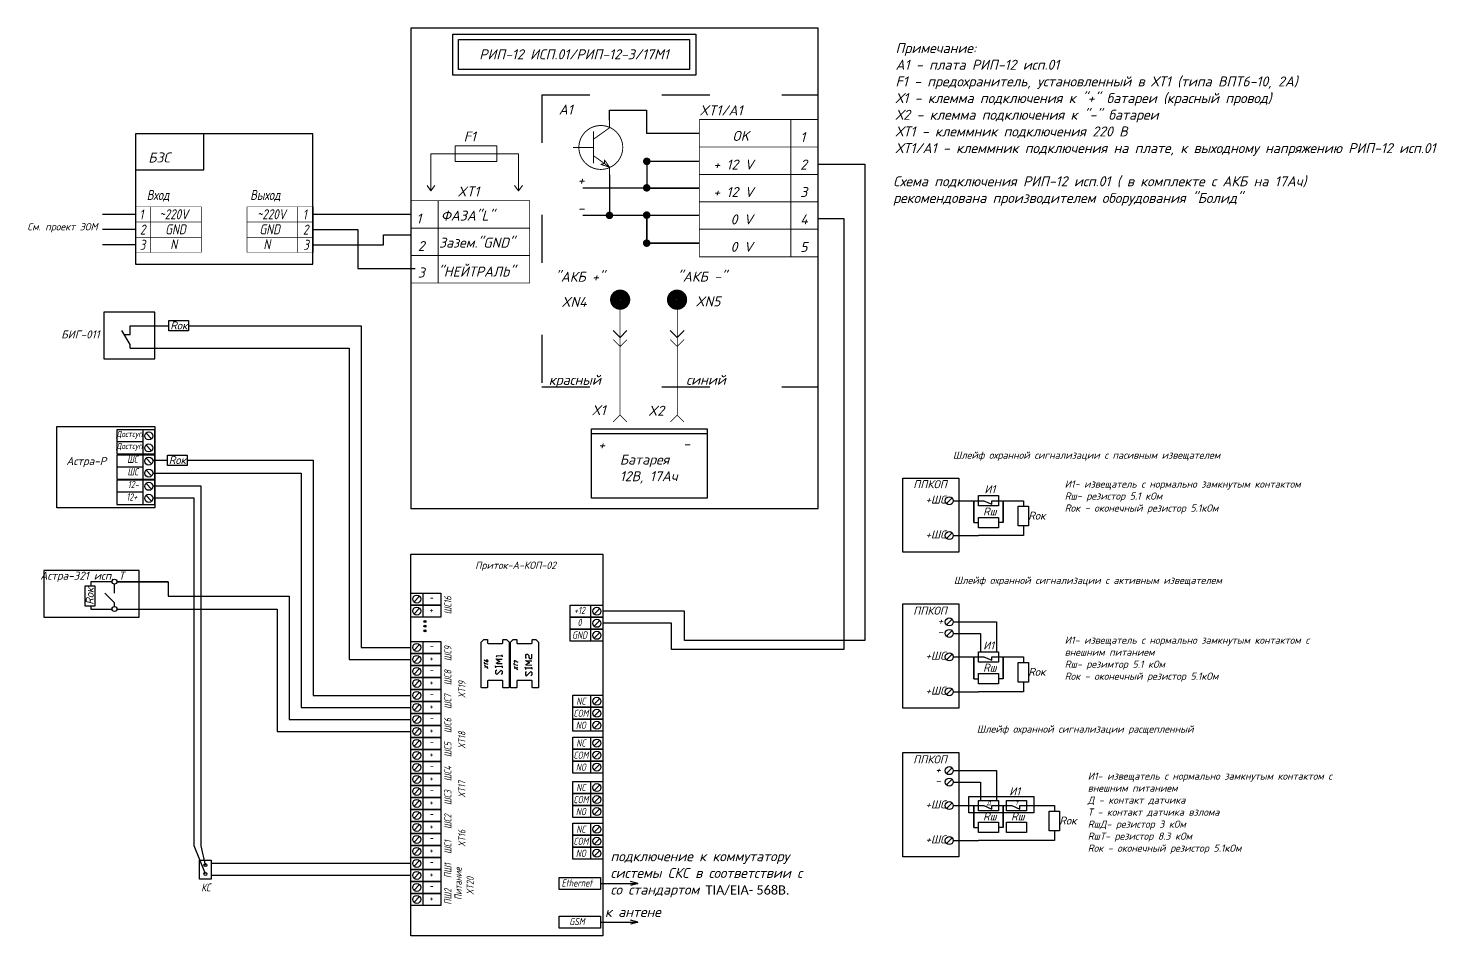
# Model space of a CAD drawing. Extents: x -72636 to 8142370, y -29900 to 852868.
# Drawn here: x 417106 to 452312, y -29900 to -7213 of the extents above; entities that cross this region are included whole.
import ezdxf
from ezdxf.enums import TextEntityAlignment as Align

# ---------------------------------------------------------------- set-up
doc = ezdxf.new("R2010")
doc.units = 0
doc.header["$LTSCALE"] = 100
doc.linetypes.add('ACAD_ISO03W100', pattern=[30, 12, -18])
doc.layers.add('! УО-СБ$0$! УО-СБ$0$ODG - Текст', color=7, linetype='Continuous')
doc.layers.add('ODG - Текст', color=7, linetype='Continuous')
doc.layers.add('ODG - СОТС', color=7, linetype='Continuous', true_color=0xff5800)
doc.styles.add('ISOCPEUR', font='isocpeui.ttf', dxfattribs={"height": 250})

msp = doc.modelspace()

# ---------------------------------------------------------------- hatches: boundary and pattern name
at = {"layer": '! УО-СБ$0$! УО-СБ$0$ODG - Текст'}
h = msp.add_hatch(color=256, dxfattribs=at)
h.dxf.hatch_style = 1
edge = h.paths.add_edge_path()
edge.add_arc((427023, -22041), 24.8, 0, 360)
h = msp.add_hatch(color=256, dxfattribs=at)
h.dxf.hatch_style = 1
edge = h.paths.add_edge_path()
edge.add_arc((427023, -22160), 24.8, 0, 360)
h = msp.add_hatch(color=256, dxfattribs=at)
h.dxf.hatch_style = 1
edge = h.paths.add_edge_path()
edge.add_arc((427023, -22279), 24.8, 0, 360)

# ---------------------------------------------------------------- linework, layer by layer
at = {"layer": '! УО-СБ$0$! УО-СБ$0$ODG - Текст', "color": 1}
for p, q in [((436849, -10610), (438017, -10610)), ((438017, -10610), (438017, -22515)), ((421432, -18665), (420221, -18665)), ((421251, -18965), (420221, -18965)), ((421251, -27653), (421251, -18965)), ((421432, -27653), (421432, -18665)), ((433511, -21789), (431469, -21789)), ((433511, -22515), (433511, -21789)), ((438017, -22515), (433511, -22515)), ((421535, -28355), (421251, -27653)), ((421535, -28131), (421432, -27653)), ((421390, -28488), (421390, -28007)), ((421390, -28007), (421681, -28007)), ((421681, -28007), (421681, -28488)), ((421681, -28488), (421390, -28488))]:
    msp.add_line(p, q, dxfattribs=at)
at = {"layer": '! УО-СБ$0$! УО-СБ$0$ODG - Текст', "color": 5}
for p, q in [((436849, -11973), (437490, -11973)), ((437490, -11973), (437490, -22745)), ((433185, -22089), (431469, -22089)), ((433185, -22745), (433185, -22089)), ((437490, -22745), (433185, -22745))]:
    msp.add_line(p, q, dxfattribs=at)
at = {"layer": '! УО-СБ$0$! УО-СБ$0$ODG - Текст'}
for points in [[(418996, -15474), (420271, -15474), (420271, -14310), (418996, -14310)], [(420620, -14522), (421114, -14522), (421114, -14782), (420620, -14782)], [(431187, -17229), (434076, -17229), (434076, -18957), (431187, -18957)], [(431187, -17229), (434076, -17229), (434076, -17352), (431187, -17352)], [(420585, -17885), (421078, -17885), (421078, -18145), (420585, -18145)], [(438970, -18462), (440368, -18462), (440368, -20308), (438970, -20308)], [(440860, -18894), (441354, -18894), (441354, -19154), (440860, -19154)], [(440741, -19025), (440741, -19025), (440741, -19571), (440741, -19571)], [(441473, -19025), (441473, -19025), (441473, -19571), (441473, -19571)], [(441848, -19655), (441848, -19161), (442108, -19161), (442108, -19655)], [(440860, -19441), (441354, -19441), (441354, -19700), (440860, -19700)], [(417498, -21932), (419882, -21932), (419882, -20769), (417498, -20769)], [(418522, -21160), (418522, -21654), (418782, -21654), (418782, -21160)], [(438970, -21604), (440368, -21604), (440368, -24211), (438970, -24211)], [(440860, -22798), (441354, -22798), (441354, -23057), (440860, -23057)], [(440741, -22928), (440741, -22928), (440741, -23474), (440741, -23474)], [(441473, -22928), (441473, -22928), (441473, -23474), (441473, -23474)], [(441848, -23558), (441848, -23065), (442108, -23065), (442108, -23558)], [(440860, -23344), (441354, -23344), (441354, -23604), (440860, -23604)], [(438970, -25321), (440368, -25321), (440368, -27929), (438970, -27929)], [(440615, -26422), (442240, -26422), (442240, -26828), (440615, -26828)], [(440741, -26646), (440741, -26646), (440741, -27192), (440741, -27192)], [(440860, -26515), (441354, -26515), (441354, -26775), (440860, -26775)], [(441473, -26646), (441473, -26646), (441473, -27192), (441473, -27192)], [(441561, -26515), (442054, -26515), (442054, -26775), (441561, -26775)], [(440860, -27062), (441354, -27062), (441354, -27321), (440860, -27321)], [(441561, -27062), (442054, -27062), (442054, -27321), (441561, -27321)], [(442624, -27276), (442624, -26782), (442884, -26782), (442884, -27276)]]:
    msp.add_lwpolyline(points, close=True, dxfattribs=at)
for points in [[(419652, -15212), (419652, -15118), (419443, -14768)], [(419652, -14875), (419652, -14652)], [(419652, -14875), (419507, -14875)], [(440227, -19025), (440860, -19025)], [(440860, -19025), (440987, -19024), (441191, -19111)], [(441191, -19111), (441191, -19024), (441354, -19024)], [(441354, -19024), (441978, -19024), (441978, -19161)], [(440741, -19571), (440860, -19571)], [(441978, -19655), (441978, -19897), (440860, -19897)], [(441473, -19571), (441354, -19571)], [(440227, -19897), (440860, -19897)], [(419201, -21049), (418675, -21049), (418675, -21160)], [(419263, -21333), (419263, -21110)], [(419263, -21671), (419263, -21576), (419020, -21333)], [(418675, -21654), (418675, -21732), (419201, -21732)], [(440227, -22054), (441309, -22054), (441309, -22798)], [(440227, -22340), (440904, -22340), (440904, -22798)], [(440227, -22928), (440860, -22928)], [(440860, -22928), (440987, -22928), (441191, -23014)], [(441191, -23014), (441191, -22928), (441354, -22928)], [(441354, -22927), (441978, -22927), (441978, -23065)], [(440741, -23474), (440860, -23474)], [(441978, -23558), (441978, -23800), (440860, -23800)], [(441473, -23474), (441354, -23474)], [(440227, -23800), (440860, -23800)], [(440227, -25772), (441309, -25772), (441309, -26515)], [(440227, -26058), (440904, -26058), (440904, -26515)], [(440227, -26646), (440860, -26646)], [(440860, -26646), (440987, -26645), (441191, -26732)], [(441191, -26732), (441191, -26645), (441354, -26645)], [(441354, -26645), (441561, -26645)], [(441561, -26646), (441687, -26645), (441891, -26732)], [(441891, -26732), (441891, -26645), (442054, -26645)], [(442054, -26645), (442754, -26645), (442754, -26782)], [(440741, -27192), (440860, -27192)], [(442754, -27276), (442754, -27518), (440860, -27518)], [(441473, -27192), (441354, -27192)], [(440227, -27518), (440860, -27518)]]:
    msp.add_lwpolyline(points, dxfattribs=at)
at = {"layer": '! УО-СБ$0$! УО-СБ$0$ODG - Текст', "color": 5}
msp.add_lwpolyline([(419324, -21049), (420605, -21049), (420605, -21049), (419324, -21049)], close=True, dxfattribs=at)
for points in [[(420605, -21049), (420605, -21411), (420849, -21411)], [(419324, -21732), (423331, -21732)]]:
    msp.add_lwpolyline(points, dxfattribs=at)
at = {"layer": '! УО-СБ$0$! УО-СБ$0$ODG - Текст'}
for centre, radius in [((419263, -21049), 61.2), ((419263, -21732), 61.2), ((427023, -22041), 24.8), ((427023, -22160), 24.8), ((427023, -22279), 24.8)]:
    msp.add_circle(centre, radius, dxfattribs=at)
at = {"layer": '! УО-СБ$0$! УО-СБ$0$ODG - Текст', "color": 1}
for centre in [(421535, -28131), (421535, -28355)]:
    msp.add_circle(centre, 36.6, dxfattribs=at)
at = {"lineweight": 25}
for p, q in [((436851, -7213), (426669, -7213)), ((426669, -7213), (426669, -19224)), ((436851, -19222), (436851, -7213)), ((424224, -9852), (419784, -9852)), ((419784, -9852), (419784, -13113)), ((421492, -10752), (421492, -9852)), ((424224, -13113), (424224, -9852)), ((419784, -10752), (421492, -10752)), ((419784, -13113), (424224, -13113)), ((426669, -19222), (436851, -19222))]:
    msp.add_line(p, q, dxfattribs=at)
at = {"linetype": 'ACAD_ISO03W100'}
for p, q in [((429941, -8876), (429941, -16174)), ((429941, -8876), (436851, -8876)), ((429941, -16174), (436845, -16174))]:
    msp.add_line(p, q, dxfattribs=at)
for p, q in [((431635, -9509), (431635, -9259)), ((431635, -9259), (432559, -9259)), ((432559, -9259), (432559, -9846)), ((433879, -9846), (432559, -9846)), ((431635, -10881), (431635, -11895))]:
    msp.add_line(p, q)
at = {"lineweight": 9}
for p, q in [((427781, -10351), (427781, -10158)), ((427781, -10158), (428820, -10158)), ((428820, -10158), (428820, -10544)), ((427781, -10351), (427172, -10351)), ((427172, -10351), (427172, -11278)), ((427781, -10351), (427781, -10544)), ((427781, -10351), (428820, -10351)), ((427781, -10544), (428820, -10544)), ((428820, -10351), (429360, -10351)), ((429360, -10351), (429360, -11278)), ((427172, -11280), (427075, -11145)), ((427172, -11280), (427268, -11145)), ((429360, -11278), (429263, -11143)), ((429360, -11278), (429457, -11143))]:
    msp.add_line(p, q, dxfattribs=at)
at = {"linetype": 'Continuous'}
for p, q in [((433879, -10546), (432559, -10546)), ((432567, -10542), (432567, -11212)), ((432567, -11212), (430968, -11212)), ((432567, -11212), (433879, -11212)), ((433879, -11212), (432567, -11212)), ((433879, -11895), (430968, -11895)), ((432564, -12591), (432564, -11895)), ((432564, -11895), (432564, -12591)), ((432564, -12591), (433879, -12591)), ((433879, -12591), (432564, -12591))]:
    msp.add_line(p, q, dxfattribs=at)
at = {"linetype": 'Continuous', "lineweight": 20}
for p, q in [((431727, -14769), (431898, -14941)), ((432070, -14769), (431898, -14941)), ((433155, -14769), (433327, -14941)), ((433498, -14769), (433327, -14941))]:
    msp.add_line(p, q, dxfattribs=at)
at = {"color": 1}
for p, q in [((426669, -28090), (421681, -28090)), ((426669, -28390), (421681, -28390))]:
    msp.add_line(p, q, dxfattribs=at)
for points in [[(427720, -7366), (433791, -7366), (433791, -8390), (427720, -8390)], [(427857, -7498), (433635, -7498), (433635, -8244), (427857, -8244)]]:
    msp.add_lwpolyline(points, close=True)
at = {"linetype": 'Continuous', "const_width": 22.9}
for points in [[(431635, -9704), (431635, -9509)], [(431635, -9624), (431635, -9509)], [(433879, -9497), (433879, -10183)], [(433879, -9497), (436851, -9497)], [(436165, -9497), (436165, -10183)], [(436851, -9497), (436851, -10183)], [(431235, -9989), (431635, -9704)], [(431235, -9795), (431235, -10595)], [(431235, -10195), (430720, -10195)], [(430834, -10195), (430720, -10195)], [(433879, -10183), (433879, -10868)], [(433879, -10183), (436851, -10183)], [(433879, -10183), (436851, -10183)], [(436165, -10183), (436165, -10868)], [(436851, -10183), (436851, -10868)], [(431235, -10401), (431635, -10687)], [(431509, -10504), (431509, -10595)], [(431509, -10504), (431635, -10687)], [(431417, -10618), (431509, -10595)], [(431635, -10687), (431417, -10618)], [(431635, -10687), (431635, -10881)], [(431635, -10767), (431635, -10881)], [(433879, -10868), (433879, -11554)], [(433879, -10868), (436851, -10868)], [(433879, -10868), (436851, -10868)], [(436165, -10868), (436165, -11554)], [(436851, -10868), (436851, -11554)], [(426668, -11525), (426668, -12211)], [(426668, -11525), (429639, -11525)], [(426668, -11524), (426668, -12210)], [(427353, -11524), (427353, -12210)], [(429639, -11525), (429639, -12211)], [(433879, -11554), (433879, -12240)], [(433879, -11554), (436851, -11554)], [(433879, -11554), (436851, -11554)], [(436165, -11554), (436165, -12240)], [(436851, -11554), (436851, -12240)], [(426668, -12211), (429639, -12211)], [(426668, -12213), (426668, -12899)], [(426668, -12214), (426668, -12899)], [(426668, -12214), (429639, -12214)], [(427353, -12213), (427353, -12899)], [(429639, -12214), (429639, -12899)], [(433879, -12240), (436851, -12240)], [(433879, -12240), (433879, -12926)], [(433879, -12240), (436851, -12240)], [(436165, -12240), (436165, -12926)], [(436851, -12240), (436851, -12926)], [(426668, -12895), (426668, -13581)], [(426668, -12896), (426668, -13582)], [(426668, -12896), (429639, -12896)], [(426668, -12899), (429639, -12899)], [(427353, -12895), (427353, -13581)], [(429639, -12896), (429639, -13582)], [(433879, -12926), (436851, -12926)], [(433879, -12926), (436851, -12926)], [(426668, -13582), (429639, -13582)]]:
    msp.add_lwpolyline(points, dxfattribs=at)
at = {"linetype": 'Continuous'}
for points, const_width in [([(430869, -10195, 1), (431966, -10195, 1)], 22.9), ([(431240, -9989, 1), (431229, -9989, 1)], 11.4), ([(431240, -10195, 1), (431229, -10195, 1)], 11.4), ([(431240, -10401, 1), (431229, -10401, 1)], 11.4), ([(426673, -11525, 1), (426662, -11525, 1)], 11.4), ([(426673, -11525, 1), (426662, -11525, 1)], 11.4), ([(426673, -11524, 1), (426662, -11524, 1)], 11.4), ([(427359, -11524, 1), (427348, -11524, 1)], 11.4), ([(427359, -11524, 1), (427348, -11524, 1)], 11.4), ([(428959, -11525, 1), (428948, -11525, 1)], 11.4), ([(429645, -11525, 1), (429634, -11525, 1)], 11.4), ([(429645, -11525, 1), (429634, -11525, 1)], 11.4), ([(427359, -11867, 1), (427348, -11867, 1)], 11.4), ([(426673, -12211, 1), (426662, -12211, 1)], 11.4), ([(426673, -12211, 1), (426662, -12211, 1)], 11.4), ([(426673, -12210, 1), (426662, -12210, 1)], 11.4), ([(426673, -12213, 1), (426662, -12213, 1)], 11.4), ([(426673, -12214, 1), (426662, -12214, 1)], 11.4), ([(426673, -12214, 1), (426662, -12214, 1)], 11.4), ([(427359, -12210, 1), (427348, -12210, 1)], 11.4), ([(427359, -12210, 1), (427348, -12210, 1)], 11.4), ([(427359, -12213, 1), (427348, -12213, 1)], 11.4), ([(427359, -12213, 1), (427348, -12213, 1)], 11.4), ([(428959, -12211, 1), (428948, -12211, 1)], 11.4), ([(428959, -12214, 1), (428948, -12214, 1)], 11.4), ([(429645, -12211, 1), (429634, -12211, 1)], 11.4), ([(429645, -12211, 1), (429634, -12211, 1)], 11.4), ([(429645, -12214, 1), (429634, -12214, 1)], 11.4), ([(429645, -12214, 1), (429634, -12214, 1)], 11.4), ([(427359, -12556, 1), (427348, -12556, 1)], 11.4), ([(426673, -12895, 1), (426662, -12895, 1)], 11.4), ([(426673, -12896, 1), (426662, -12896, 1)], 11.4), ([(426673, -12896, 1), (426662, -12896, 1)], 11.4), ([(426673, -12899, 1), (426662, -12899, 1)], 11.4), ([(426673, -12899, 1), (426662, -12899, 1)], 11.4), ([(426673, -12899, 1), (426662, -12899, 1)], 11.4), ([(427359, -12895, 1), (427348, -12895, 1)], 11.4), ([(427359, -12895, 1), (427348, -12895, 1)], 11.4), ([(427359, -12899, 1), (427348, -12899, 1)], 11.4), ([(427359, -12899, 1), (427348, -12899, 1)], 11.4), ([(428959, -12896, 1), (428948, -12896, 1)], 11.4), ([(428959, -12899, 1), (428948, -12899, 1)], 11.4), ([(429645, -12896, 1), (429634, -12896, 1)], 11.4), ([(429645, -12896, 1), (429634, -12896, 1)], 11.4), ([(429645, -12899, 1), (429634, -12899, 1)], 11.4), ([(429645, -12899, 1), (429634, -12899, 1)], 11.4), ([(436171, -12926, 1), (436159, -12926, 1)], 11.4), ([(436171, -12926, 1), (436159, -12926, 1)], 11.4), ([(427359, -13238, 1), (427348, -13238, 1)], 11.4), ([(426673, -13582, 1), (426662, -13582, 1)], 11.4), ([(426673, -13582, 1), (426662, -13582, 1)], 11.4), ([(426673, -13581, 1), (426662, -13581, 1)], 11.4), ([(427359, -13581, 1), (427348, -13581, 1)], 11.4), ([(427359, -13581, 1), (427348, -13581, 1)], 11.4), ([(428959, -13582, 1), (428948, -13582, 1)], 11.4), ([(429645, -13582, 1), (429634, -13582, 1)], 11.4), ([(429645, -13582, 1), (429634, -13582, 1)], 11.4), ([(431907, -13998, 1), (431889, -13998, 1)], 17.1), ([(433335, -13998, 1), (433318, -13998, 1)], 17.1)]:
    msp.add_lwpolyline(points, format="xyb", close=True, dxfattribs=dict(at, const_width=const_width))
for points, const_width in [([(432567, -10591, 1), (432567, -10493, 1), (432567, -10591, 0.32112)], 90), ([(432564, -11253, 1), (432564, -11155, 1), (432564, -11253, 0.32112)], 90), ([(431633, -11942, 1), (431633, -11844, 1), (431633, -11942, 0.32112)], 90), ([(432564, -11935, 1), (432564, -11837, 1), (432564, -11935, 0.32112)], 90), ([(432564, -12635, 1), (432564, -12537, 1), (432564, -12635, 0.32112)], 90), ([(431901, -14117, 1), (431901, -13882, 1), (431901, -14117, 0.088265)], 270), ([(433323, -14118, 1), (433323, -13882, 1), (433323, -14118, 0.088265)], 270)]:
    msp.add_lwpolyline(points, format="xyb", dxfattribs=dict(at, const_width=const_width))
at = {"color": 0, "linetype": 'Continuous', "const_width": 12.7}
for points in [[(419784, -11677), (419784, -12058)], [(421435, -11677), (421435, -12058)], [(422573, -11677), (422573, -12058)], [(423843, -11677), (423843, -12058)], [(419784, -12058), (419784, -12439)], [(421435, -12058), (421435, -12439)], [(422573, -12058), (422573, -12439)], [(423843, -12058), (423843, -12439)], [(419784, -12439), (419784, -12820)], [(421435, -12439), (421435, -12820)], [(422573, -12439), (422573, -12820)], [(423843, -12439), (423843, -12820)], [(424224, -12439), (424224, -12820)]]:
    msp.add_lwpolyline(points, dxfattribs=at)
at = {"color": 0, "const_width": 12.7}
for points in [[(421435, -11677), (419784, -11677)], [(421435, -11677), (419784, -11677)], [(420165, -11677), (420165, -12058)], [(422573, -11677), (424224, -11677)], [(422573, -11677), (424224, -11677)], [(421435, -12058), (419784, -12058)], [(421435, -12058), (419784, -12058)], [(420165, -12058), (420165, -12439)], [(422573, -12058), (424224, -12058)], [(422573, -12058), (424224, -12058)], [(421435, -12439), (419784, -12439)], [(421435, -12439), (419784, -12439)], [(420165, -12439), (420165, -12820)], [(422573, -12439), (424224, -12439)], [(422573, -12439), (424224, -12439)], [(421435, -12820), (419784, -12820)], [(421435, -12820), (419784, -12820)], [(422573, -12820), (424224, -12820)], [(422573, -12820), (424224, -12820)]]:
    msp.add_lwpolyline(points, dxfattribs=at)
at = {"lineweight": 25, "const_width": 18}
for points in [[(431898, -15884), (431898, -13998)], [(433155, -17055), (433327, -16884), (433498, -17055), (433327, -16884), (433327, -14043)], [(431727, -14769), (431898, -14941)], [(432070, -14769), (431898, -14941)], [(433155, -14769), (433327, -14941)], [(433498, -14769), (433327, -14941)], [(431727, -14998), (431898, -15169), (432070, -14998), (431898, -15169), (431898, -16884), (431727, -17055), (431898, -16884), (432070, -17055)], [(433155, -14998), (433327, -15169), (433498, -14998), (433327, -15169), (433327, -16884), (433155, -17055), (433327, -16884), (433498, -17055)]]:
    msp.add_lwpolyline(points, dxfattribs=at)
at = {"color": 5}
for points in [[(419652, -14652), (420620, -14652)], [(421114, -14652), (425431, -14652)], [(425431, -14652), (425431, -22690), (426669, -22690)], [(419652, -15212), (425131, -15212)], [(425131, -15212), (425131, -22990), (426669, -22990)], [(420221, -18015), (420585, -18015)], [(421078, -18015), (424231, -18015)], [(424231, -18015), (424231, -23896), (426669, -23896)], [(420221, -18333), (423931, -18333)], [(423931, -18333), (423931, -24190), (426669, -24190)], [(420605, -21411), (423631, -21411)], [(423631, -21411), (423631, -24490), (426669, -24490)], [(423331, -21732), (423331, -24790), (426669, -24790)]]:
    msp.add_lwpolyline(points, dxfattribs=at)
at = {"lineweight": 30}
for points in [[(417825, -17168), (420271, -17168), (420271, -19203), (417825, -19203)], [(420271, -17255), (419320, -17255), (419320, -17855), (420271, -17855)], [(420271, -17885), (419320, -17885), (419320, -18485), (420271, -18485)], [(420271, -18515), (419320, -18515), (419320, -19115), (420271, -19115)], [(426669, -20362), (431469, -20362), (431469, -29900), (426669, -29900)], [(426669, -21333), (427419, -21333), (427419, -21633), (426669, -21633)], [(426669, -21633), (427419, -21633), (427419, -21933), (426669, -21933)], [(431469, -21939), (430651, -21939), (430651, -21639), (431469, -21639)], [(431469, -22239), (430651, -22239), (430651, -21939), (431469, -21939)], [(431469, -22539), (430651, -22539), (430651, -22239), (431469, -22239)], [(426669, -22540), (427419, -22540), (427419, -22840), (426669, -22840)], [(426669, -22840), (427419, -22840), (427419, -23140), (426669, -23140)], [(426669, -23140), (427419, -23140), (427419, -23440), (426669, -23440)], [(426669, -23440), (427419, -23440), (427419, -23740), (426669, -23740)], [(426669, -23740), (427419, -23740), (427419, -24040), (426669, -24040)], [(431469, -24187), (430719, -24187), (430719, -23887), (431469, -23887)], [(426669, -24040), (427419, -24040), (427419, -24340), (426669, -24340)], [(431469, -24487), (430719, -24487), (430719, -24187), (431469, -24187)], [(426669, -24340), (427419, -24340), (427419, -24640), (426669, -24640)], [(426669, -24640), (427419, -24640), (427419, -24940), (426669, -24940)], [(431469, -24787), (430719, -24787), (430719, -24487), (431469, -24487)], [(426669, -24940), (427419, -24940), (427419, -25240), (426669, -25240)], [(431469, -25233), (430719, -25233), (430719, -24933), (431469, -24933)], [(426669, -25240), (427419, -25240), (427419, -25540), (426669, -25540)], [(431469, -25533), (430719, -25533), (430719, -25233), (431469, -25233)], [(431469, -25833), (430719, -25833), (430719, -25533), (431469, -25533)], [(426669, -25840), (427419, -25840), (427419, -26140), (426669, -26140)], [(431469, -26344), (430719, -26344), (430719, -26044), (431469, -26044)], [(426669, -26140), (427419, -26140), (427419, -26440), (426669, -26440)], [(431469, -26644), (430719, -26644), (430719, -26344), (431469, -26344)], [(426669, -26440), (427419, -26440), (427419, -26740), (426669, -26740)], [(426669, -26740), (427419, -26740), (427419, -27040), (426669, -27040)], [(431469, -26944), (430719, -26944), (430719, -26644), (431469, -26644)], [(426669, -27040), (427419, -27040), (427419, -27340), (426669, -27340)], [(431469, -27387), (430719, -27387), (430719, -27087), (431469, -27087)], [(426669, -27340), (427419, -27340), (427419, -27640), (426669, -27640)], [(431469, -27687), (430719, -27687), (430719, -27387), (431469, -27387)], [(426669, -27640), (427419, -27640), (427419, -27940), (426669, -27940)], [(431469, -27987), (430719, -27987), (430719, -27687), (431469, -27687)], [(426669, -27940), (427419, -27940), (427419, -28240), (426669, -28240)], [(426669, -28240), (427419, -28240), (427419, -28540), (426669, -28540)], [(426669, -28540), (427419, -28540), (427419, -28840), (426669, -28840)], [(426669, -28840), (427419, -28840), (427419, -29140), (426669, -29140)]]:
    msp.add_lwpolyline(points, close=True, dxfattribs=at)
for points in [[(419971, -17555), (419320, -17555)], [(419971, -18185), (419320, -18185)], [(419971, -18815), (419320, -18815)]]:
    msp.add_lwpolyline(points)
for points in [[(419971, -17255), (419971, -17555)], [(419971, -17555), (419971, -17855)], [(420051, -17334), (420192, -17475)], [(419971, -17885), (419971, -18185)], [(420051, -17634), (420192, -17775)], [(419971, -18185), (419971, -18485)], [(420051, -17964), (420192, -18106)], [(420051, -18264), (420192, -18406)], [(419971, -18515), (419971, -18815)], [(420051, -18594), (420192, -18736)], [(419971, -18815), (419971, -19115)], [(420051, -18894), (420192, -19036)], [(440198, -18954), (440057, -19095)], [(440198, -19826), (440057, -19968)], [(426890, -21412), (426749, -21554)], [(426969, -21333), (426969, -21933)], [(426890, -21712), (426749, -21854)], [(431169, -21939), (431169, -21639)], [(431248, -21860), (431390, -21719)], [(431169, -22239), (431169, -21939)], [(431248, -22160), (431390, -22019)], [(440198, -21984), (440057, -22125)], [(431169, -22539), (431169, -22239)], [(431248, -22460), (431390, -22319)], [(440198, -22270), (440057, -22411)], [(426890, -22619), (426749, -22761)], [(426969, -22540), (426969, -22840)], [(426969, -22840), (426969, -23140)], [(440198, -22857), (440057, -22999)], [(426890, -22919), (426749, -23061)], [(426890, -23219), (426749, -23361)], [(426969, -23140), (426969, -23440)], [(426890, -23519), (426749, -23661)], [(426969, -23440), (426969, -23740)], [(426890, -23819), (426749, -23961)], [(426969, -23740), (426969, -24040)], [(431169, -24187), (431169, -23887)], [(440198, -23730), (440057, -23871)], [(426890, -24119), (426749, -24261)], [(426969, -24040), (426969, -24340)], [(431169, -24487), (431169, -24187)], [(431248, -24108), (431390, -23967)], [(431248, -24408), (431390, -24267)], [(426890, -24419), (426749, -24561)], [(426969, -24340), (426969, -24640)], [(426969, -24640), (426969, -24940)], [(431169, -24787), (431169, -24487)], [(431248, -24708), (431390, -24567)], [(426890, -24719), (426749, -24861)], [(426969, -24940), (426969, -25240)], [(431169, -25233), (431169, -24933)], [(426890, -25019), (426749, -25161)], [(426890, -25319), (426749, -25461)], [(426969, -25240), (426969, -25540)], [(431169, -25533), (431169, -25233)], [(431248, -25154), (431390, -25012)], [(431248, -25454), (431390, -25312)], [(426669, -25540), (427419, -25540), (427419, -25840), (426669, -25840), (426669, -25690)], [(426890, -25619), (426749, -25761)], [(426969, -25540), (426969, -25840)], [(431169, -25833), (431169, -25533)], [(431248, -25754), (431390, -25612)], [(426890, -25919), (426749, -26061)], [(426969, -25840), (426969, -26140)], [(431169, -26344), (431169, -26044)], [(440198, -25702), (440057, -25843)], [(440198, -25987), (440057, -26129)], [(426890, -26219), (426749, -26361)], [(426969, -26140), (426969, -26440)], [(431169, -26644), (431169, -26344)], [(431248, -26265), (431390, -26124)], [(426890, -26519), (426749, -26661)], [(426969, -26440), (426969, -26740)], [(426969, -26740), (426969, -27040)], [(431169, -26944), (431169, -26644)], [(431248, -26565), (431390, -26424)], [(431248, -26865), (431390, -26724)], [(440198, -26575), (440057, -26716)], [(426890, -26819), (426749, -26961)], [(426969, -27040), (426969, -27340)], [(431169, -27387), (431169, -27087)], [(426890, -27119), (426749, -27261)], [(426890, -27419), (426749, -27561)], [(426969, -27340), (426969, -27640)], [(431169, -27687), (431169, -27387)], [(431248, -27308), (431390, -27167)], [(440198, -27447), (440057, -27589)], [(426890, -27719), (426749, -27861)], [(426969, -27640), (426969, -27940)], [(431169, -27987), (431169, -27687)], [(431248, -27608), (431390, -27467)], [(431248, -27908), (431390, -27767)], [(426890, -28019), (426749, -28161)], [(426969, -27940), (426969, -28240)], [(426890, -28319), (426749, -28461)], [(426969, -28240), (426969, -28540)], [(426890, -28619), (426749, -28761)], [(426969, -28540), (426969, -28840)], [(426969, -28840), (426969, -29140)], [(426890, -28919), (426749, -29061)]]:
    msp.add_lwpolyline(points, dxfattribs=at)
at = {"true_color": 0x000000}
for points in [[(428586, -23694), (428573, -23701), (428440, -23701), (428426, -23694), (428426, -22561), (428493, -22494), (428583, -22494), (428586, -22584), (428599, -22594), (428955, -22594), (428968, -22587), (428968, -22501), (428978, -22494), (429064, -22494), (429128, -22561), (429128, -23694), (429114, -23701), (428981, -23701), (428968, -23694), (428968, -23528), (428958, -23518), (428599, -23518), (428589, -23525), (428586, -23541), (428586, -23694)], [(429231, -22491), (429314, -22491), (429320, -22501), (429320, -22584), (429327, -22594), (429689, -22594), (429702, -22587), (429702, -22501), (429709, -22491), (429795, -22491), (429862, -22561), (429862, -23694), (429849, -23701), (429716, -23701), (429702, -23691), (429702, -23528), (429692, -23518), (429330, -23518), (429320, -23531), (429320, -23694), (429307, -23701), (429171, -23701), (429161, -23694), (429161, -22561), (429231, -22491)], [(428955, -22903), (428955, -22877)], [(429556, -22863), (429533, -22883), (429533, -22943), (429556, -22966)], [(429560, -22860), (429586, -22860), (429616, -22890), (429616, -22943), (429636, -22966), (429653, -22970), (429692, -22970), (429696, -22963), (429696, -22860)], [(428549, -23033), (428536, -23036), (428519, -23023), (428509, -23000)], [(428509, -23086), (428509, -23059)], [(428509, -23086), (428596, -23109)], [(428509, -23086), (428509, -23109)], [(428549, -23179), (428509, -23139)], [(428549, -23179), (428509, -23196)], [(428549, -23033), (428549, -23043), (428583, -23049), (428599, -23039), (428586, -23013), (428566, -23006), (428556, -23006), (428549, -23016), (428549, -23033)], [(428549, -23179), (428559, -23179), (428596, -23222)], [(428559, -23179), (428596, -23166)], [(428955, -23172), (428789, -23176), (428789, -23149)], [(428789, -23176), (428789, -23199)], [(428809, -22986), (428815, -23000), (428892, -23043), (428822, -23079), (428815, -23089), (428792, -23093)], [(428809, -22986), (428792, -22986)], [(428955, -22903), (428802, -22906), (428815, -22930)], [(428809, -22986), (428955, -22986)], [(428815, -23089), (428828, -23096), (428955, -23096)], [(428822, -23093), (428822, -23093)], [(428822, -23093), (428822, -23093)], [(428955, -22903), (428955, -22930)], [(428955, -23172), (428955, -23149)], [(428955, -23172), (428955, -23202)], [(429254, -23019), (429267, -23019), (429340, -23059)], [(429254, -23023), (429254, -23053), (429267, -23059)], [(429254, -23116), (429254, -23083)], [(429254, -23116), (429344, -23132)], [(429254, -23116), (429254, -23136)], [(429294, -23206), (429254, -23166)], [(429294, -23206), (429254, -23222)], [(429294, -23206), (429340, -23189)], [(429307, -23206), (429307, -23216), (429340, -23246)], [(429696, -23209), (429533, -23212), (429530, -23186)], [(429553, -23026), (429533, -23023)], [(429550, -23126), (429533, -23129)], [(429533, -23212), (429533, -23242)], [(429553, -23026), (429560, -23036), (429633, -23073), (429633, -23079), (429556, -23119), (429550, -23129), (429696, -23132)], [(429553, -23026), (429696, -23023)], [(429696, -23209), (429696, -23186)], [(429696, -23209), (429696, -23239)], [(428815, -23259), (428789, -23285), (428789, -23339), (428812, -23362), (428822, -23365), (428928, -23262), (428955, -23285), (428955, -23339), (428928, -23365)], [(429556, -23295), (429533, -23319), (429533, -23378), (429553, -23398), (429560, -23402), (429666, -23295), (429696, -23322), (429696, -23375), (429669, -23398)]]:
    msp.add_lwpolyline(points, dxfattribs=at)
at = {"color": 0, "lineweight": 30}
for points in [[(430378, -28441), (431408, -28441), (431408, -28741), (430378, -28741)], [(430378, -29406), (431408, -29406), (431408, -29706), (430378, -29706)]]:
    msp.add_lwpolyline(points, close=True, dxfattribs=at)
at = {"color": 3}
for points in [[(431408, -28591), (432343, -28591), (432157, -28543)], [(432343, -28591), (432157, -28643)], [(431408, -29556), (432343, -29556), (432157, -29508)], [(432343, -29556), (432157, -29609)]]:
    msp.add_lwpolyline(points, dxfattribs=at)
at = {"lineweight": 30}
for centre in [(420121, -17405), (420121, -17705), (420121, -18035), (420121, -18335), (420121, -18665), (420121, -18965), (440127, -19025), (440127, -19897), (426819, -21483), (426819, -21783), (431319, -21789), (431319, -22089), (440127, -22054), (431319, -22389), (440127, -22340), (426819, -22690), (440127, -22928), (426819, -22990), (426819, -23290), (426819, -23590), (426819, -23890), (431319, -24037), (440127, -23800), (426819, -24190), (431319, -24337), (426819, -24490), (431319, -24637), (426819, -24790), (426819, -25090), (431319, -25083), (426819, -25390), (431319, -25383), (426819, -25690), (431319, -25683), (440127, -25772), (426819, -25990), (440127, -26058), (426819, -26290), (431319, -26194), (431319, -26494), (426819, -26590), (431319, -26794), (440127, -26646), (426819, -26890), (426819, -27190), (426819, -27490), (431319, -27237), (431319, -27537), (440127, -27518), (426819, -27790), (431319, -27837), (426819, -28090), (426819, -28390), (426819, -28690), (426819, -28990)]:
    msp.add_circle(centre, 100, dxfattribs=at)
at = {"linetype": 'Continuous'}
for centre, start, end in [((431898, -13998), 90, 270), ((431898, -13998), 270, 90), ((433327, -13998), 90, 270), ((433327, -13998), 270, 90)]:
    msp.add_arc(centre, 45.7, start, end, dxfattribs=at)
at = {"layer": 'ODG - СОТС', "color": 2}
for points in [[(419784, -12248), (418965, -12248)], [(424224, -12248), (425346, -12248), (425346, -13219), (426775, -13219)]]:
    msp.add_lwpolyline(points, dxfattribs=at)
at = {"layer": 'ODG - Текст', "color": 17, "true_color": 0x7c3c44}
for points in [[(419784, -11867), (418965, -11867)], [(426668, -11867), (424224, -11867)]]:
    msp.add_lwpolyline(points, dxfattribs=at)
at = {"layer": 'ODG - Текст'}
msp.add_lwpolyline([(424224, -11677), (424224, -12058), (424224, -11677), (424224, -12820)], dxfattribs=at)
at = {"layer": 'ODG - Текст', "color": 194}
for points in [[(419784, -12629), (418965, -12629)], [(424224, -12629), (425990, -12629), (425990, -12376), (426668, -12376)]]:
    msp.add_lwpolyline(points, dxfattribs=at)

# ---------------------------------------------------------------- texts
at = {"style": 'ISOCPEUR'}
msp.add_text('РИП-12 ИСП.01/РИП-12-3/17М1', height=250, dxfattribs=at).set_placement((430748, -7741), align=Align.TOP_CENTER)
for s, p in [('А1', (430366, -9373)), ('XT1/A1', (433882, -9392)), ('F1', (427990, -10047)), ('OK', (434700, -10031)), ('1', (436401, -10062)), ('+ 12 V', (434227, -10747)), ('2', (436401, -10748)), ('XT1', (427833, -11420)), ('+ ', (430838, -11136)), ('+ 12 V', (434227, -11433)), ('3', (436401, -11434)), ('1', (426806, -12096)), ('ФАЗА"L"', (427421, -12023)), ('-', (430838, -11837)), ('0 V', (434661, -12118)), ('4', (436401, -12119)), ('2', (426842, -12784)), ('Зазем."GND"', (427375, -12698)), ('0 V', (434661, -12804)), ('5', (436401, -12805)), ('3', (426842, -13446)), ('"НЕЙТРАЛЬ"', (427349, -13422)), ('"АКБ +"', (430273, -13552)), ('"АКБ -"', (433326, -13549)), ('XN4', (430434, -14180)), ('XN5', (433785, -14167)), ('X1', (431187, -16887)), ('X2', (432601, -16901)), ('+', (431350, -17752)), ('-', (433475, -17726))]:
    msp.add_text(s, height=250, dxfattribs=at).set_placement(p)
at = {"color": 0, "style": 'ISOCPEUR'}
msp.add_text('БЗС', height=250, dxfattribs=at).set_placement((420106, -10571))
at = {"color": 0, "style": 'ISOCPEUR', "width": 0.8}
for s, p in [('Вход', (420070, -11507)), ('Выход', (422654, -11507)), ('1', (419886, -11996)), ('~220V', (420383, -11990)), ('~220V', (422823, -11990)), ('1', (423969, -11994)), ('2', (419901, -12372)), ('GND', (420531, -12365)), ('GND', (422885, -12365)), ('2', (423974, -12372)), ('3', (419895, -12753)), ('N', (420658, -12739)), ('N', (422986, -12739)), ('3', (423981, -12753))]:
    msp.add_text(s, height=250, dxfattribs=at).set_placement(p)
at = {"lineweight": 20, "style": 'ISOCPEUR', "width": 0.8}
for s, height, p in [('Достсуп', 150, (419637, -17358)), ('Достсуп', 150, (419637, -17658)), ('ШС', 180, (419714, -17988)), ('ШС', 180, (419721, -18301)), ('12-', 180, (419732, -18618)), ('12+', 180, (419697, -18931)), ('-', 180, (427178, -21442)), ('+', 180, (427171, -21755)), ('+12', 180, (430887, -21766)), ('0', 180, (430887, -22066)), ('GND', 180, (430887, -22383)), ('-', 180, (427178, -22649)), ('+', 180, (427171, -22962)), ('+', 180, (427171, -23562)), ('-', 180, (427178, -23249)), ('-', 180, (427178, -23849)), ('+', 180, (427171, -24162)), ('COM', 180, (430921, -24338)), ('NC', 180, (430921, -24035)), ('-', 180, (427178, -24449)), ('NO', 180, (430921, -24638)), ('+', 180, (427171, -24762)), ('NC', 180, (430921, -25081)), ('+', 180, (427171, -25362)), ('-', 180, (427178, -25049)), ('COM', 180, (430921, -25384)), ('-', 180, (427178, -25649)), ('NO', 180, (430921, -25684)), ('+', 180, (427171, -25962)), ('-', 180, (427178, -26249)), ('COM', 180, (430921, -26495)), ('NC', 180, (430921, -26192)), ('+', 180, (427171, -26562)), ('NO', 180, (430921, -26795)), ('-', 180, (427178, -26849)), ('+', 180, (427171, -27162)), ('-', 180, (427178, -27449)), ('COM', 180, (430921, -27538)), ('NC', 180, (430921, -27235)), ('+', 180, (427171, -27762)), ('NO', 180, (430921, -27838)), ('-', 180, (427178, -28049)), ('+', 180, (427171, -28362)), ('Ethernet', 180, (430823, -28579)), ('-', 180, (427178, -28649)), ('+', 180, (427171, -28962)), ('GSM', 180, (430823, -29544))]:
    msp.add_text(s, height=height, dxfattribs=at).set_placement(p, align=Align.MIDDLE_CENTER)
for s, p in [('ШС16', (427595, -21638)), ('ШС9', (427595, -22845)), ('ШС8', (427595, -23445)), ('XT19', (427944, -23744)), ('ШС7', (427595, -24045)), ('ШС6', (427595, -24645)), ('XT18', (427944, -25009)), ('ШС5', (427595, -25245)), ('ШС4', (427595, -25845)), ('XT17', (427944, -26237)), ('ШС3', (427595, -26445)), ('ШС2', (427595, -27045)), ('XT16', (427944, -27464)), ('ШС1', (427595, -27682)), ('ПШ1', (427595, -28270)), ('Питание', (427851, -28598)), ('XT20', (428152, -28651)), ('ПШ2', (427595, -28921))]:
    msp.add_text(s, height=180, rotation=90, dxfattribs=at).set_placement(p, align=Align.MIDDLE_CENTER)
at = {"style": 'ISOCPEUR', "width": 0.8}
msp.add_text('КС', height=200, dxfattribs=at).set_placement((421433, -28791))
at = {"lineweight": 25, "char_height": 250, "width": 16871.01, "attachment_point": 1, "style": 'ISOCPEUR'}
for s, insert in [('Примечание:\\PA1 - плата РИП-12 исп.01\\PF1 - предохранитель, установленный в ХТ1 (типа ВПТ6-10, 2А)\\PХ1 - клемма подключения к "+" батареи (красный провод)\\PХ2 - клемма подключения к "-" батареи \\PХТ1 - клеммник подключения 220 В\\PХТ1/А1 - клеммник подключения на плате, к выходному напряжению РИП-12 исп.01', (438783, -7586)), ('Схема подключения РИП-12 исп.01 ( в комплекте с АКБ на 17Ач)\\Pрекомендована производителем оборудования "Болид"', (438725, -10915))]:
    msp.add_mtext(s, dxfattribs=dict(at, insert=insert))
at = {"style": 'ISOCPEUR'}
for s, insert, char_height, width, attachment_point in [('См. проект ЭОМ', (417963, -12086), 180, 9278.62, 2), ('Rок', (420871, -14543), 200, 2785.35, 2), ('красный', (430116, -15879), 250, 3086.47, 1), ('синий', (433549, -15879), 250, 3086.47, 1), ('Астра-Р', (418557, -17933), 200, 2785.35, 2), ('Rок', (420835, -17907), 200, 2785.35, 2), ('Батарея \\P12В, 17Ач', (431892, -17870), 250, 3086.47, 1), ('Шлейф охранной сигнализации с пасивным извещателем', (443558, -17796), 180, 9278.62, 2), ('ППКОП', (439646, -18512), 200, 2785.35, 2), ('И1', (441141, -18639), 200, 2785.35, 2), ('\\pxql;И1- извещатель с нормально замкнутым контактом\\PRш- резистор 5.1 кОм\\PRок - оконечный резистор 5.1кОм', (446500, -18518), 180, 6977.7, 2), ('+ШС', (439783, -18895), 200, 2785.35, 2), ('Rш', (441141, -19194), 200, 2785.35, 2), ('Rок', (442316, -19298), 200, 2785.35, 2), ('+ШС', (439783, -19768), 200, 2785.35, 2), ('Приток-А-КОП-02', (429289, -20548), 180, 1970.7, 2), ('Шлейф охранной сигнализации с активным извещателем', (443591, -20924), 180, 9345.71, 2), ('ППКОП', (439646, -21672), 200, 2785.35, 2), ('+', (439903, -21929), 200, 2785.35, 2), ('-', (439903, -22203), 200, 2785.35, 2), ('\\pxql;И1- извещатель с нормально замкнутым контактом c внешним питанием\\PRш- резимтор 5.1 кОм\\PRок - оконечный резистор 5.1кОм', (446500, -22421), 180, 6977.7, 2), ('+ШС', (439783, -22799), 200, 2785.35, 2), ('И1', (441112, -22542), 200, 2785.35, 2), ('Rш', (441141, -23097), 200, 2785.35, 2), ('Rок', (442316, -23201), 200, 2785.35, 2), ('+ШС', (439783, -23671), 200, 2785.35, 2), ('Шлейф охранной сигнализации расщепленный', (443524, -24642), 180, 9211.55, 2), ('ППКОП', (439646, -25390), 200, 2785.35, 2), ('+', (439844, -25646), 200, 2785.35, 2), ('-', (439844, -25920), 200, 2785.35, 2), ('\\pxql;И1- извещатель с нормально замкнутым контактом с внешним питанием\\PД - контакт датчика\\PТ - контакт датчика взлома\\PRшД- резистор 3 кОм\\PRшТ- резистор 8.3 кОм\\PRок - оконечный резистор 5.1кОм', (447076, -25818), 180, 6977.7, 2), ('И1', (441763, -26188), 200, 2785.35, 2), ('+ШС', (439783, -26516), 200, 2785.35, 2), ('Д', (441112, -26536), 100, 2785.35, 2), ('T', (441810, -26536), 100, 2785.35, 2), ('Rш', (441141, -26815), 200, 2785.35, 2), ('Rш', (441841, -26815), 200, 2785.35, 2), ('Rок', (443092, -26919), 200, 2785.35, 2), ('+ШС', (439783, -27389), 200, 2785.35, 2), ('подключение к коммутатору \\Pсистемы СКС в соответствии с \\Pсо стандартом {\\fCalibri|b0|i0|c204|p34;\\H0.91667x;TIA/EIA- 568B\\fTimes New Roman|b0|i0|c204|p18;.}', (431660, -27786), 250, 6388.17, 1), ('к антене', (431521, -29178), 250, 6388.17, 1)]:
    msp.add_mtext(s, dxfattribs=dict(at, insert=insert, char_height=char_height, width=width, attachment_point=attachment_point))
at = {"char_height": 200, "attachment_point": 2, "style": 'ISOCPEUR'}
for s, insert in [('БИГ-011', (418411, -14768)), ('Астра-321 исп. Т', (418457, -20798))]:
    msp.add_mtext(s, dxfattribs=dict(at, insert=insert))
at = {"insert": (418544, -21411), "char_height": 200, "width": 2785.35, "attachment_point": 2, "rotation": 90, "style": 'ISOCPEUR'}
msp.add_mtext('Rок', dxfattribs=at)

doc.saveas('drawing.dxf')
